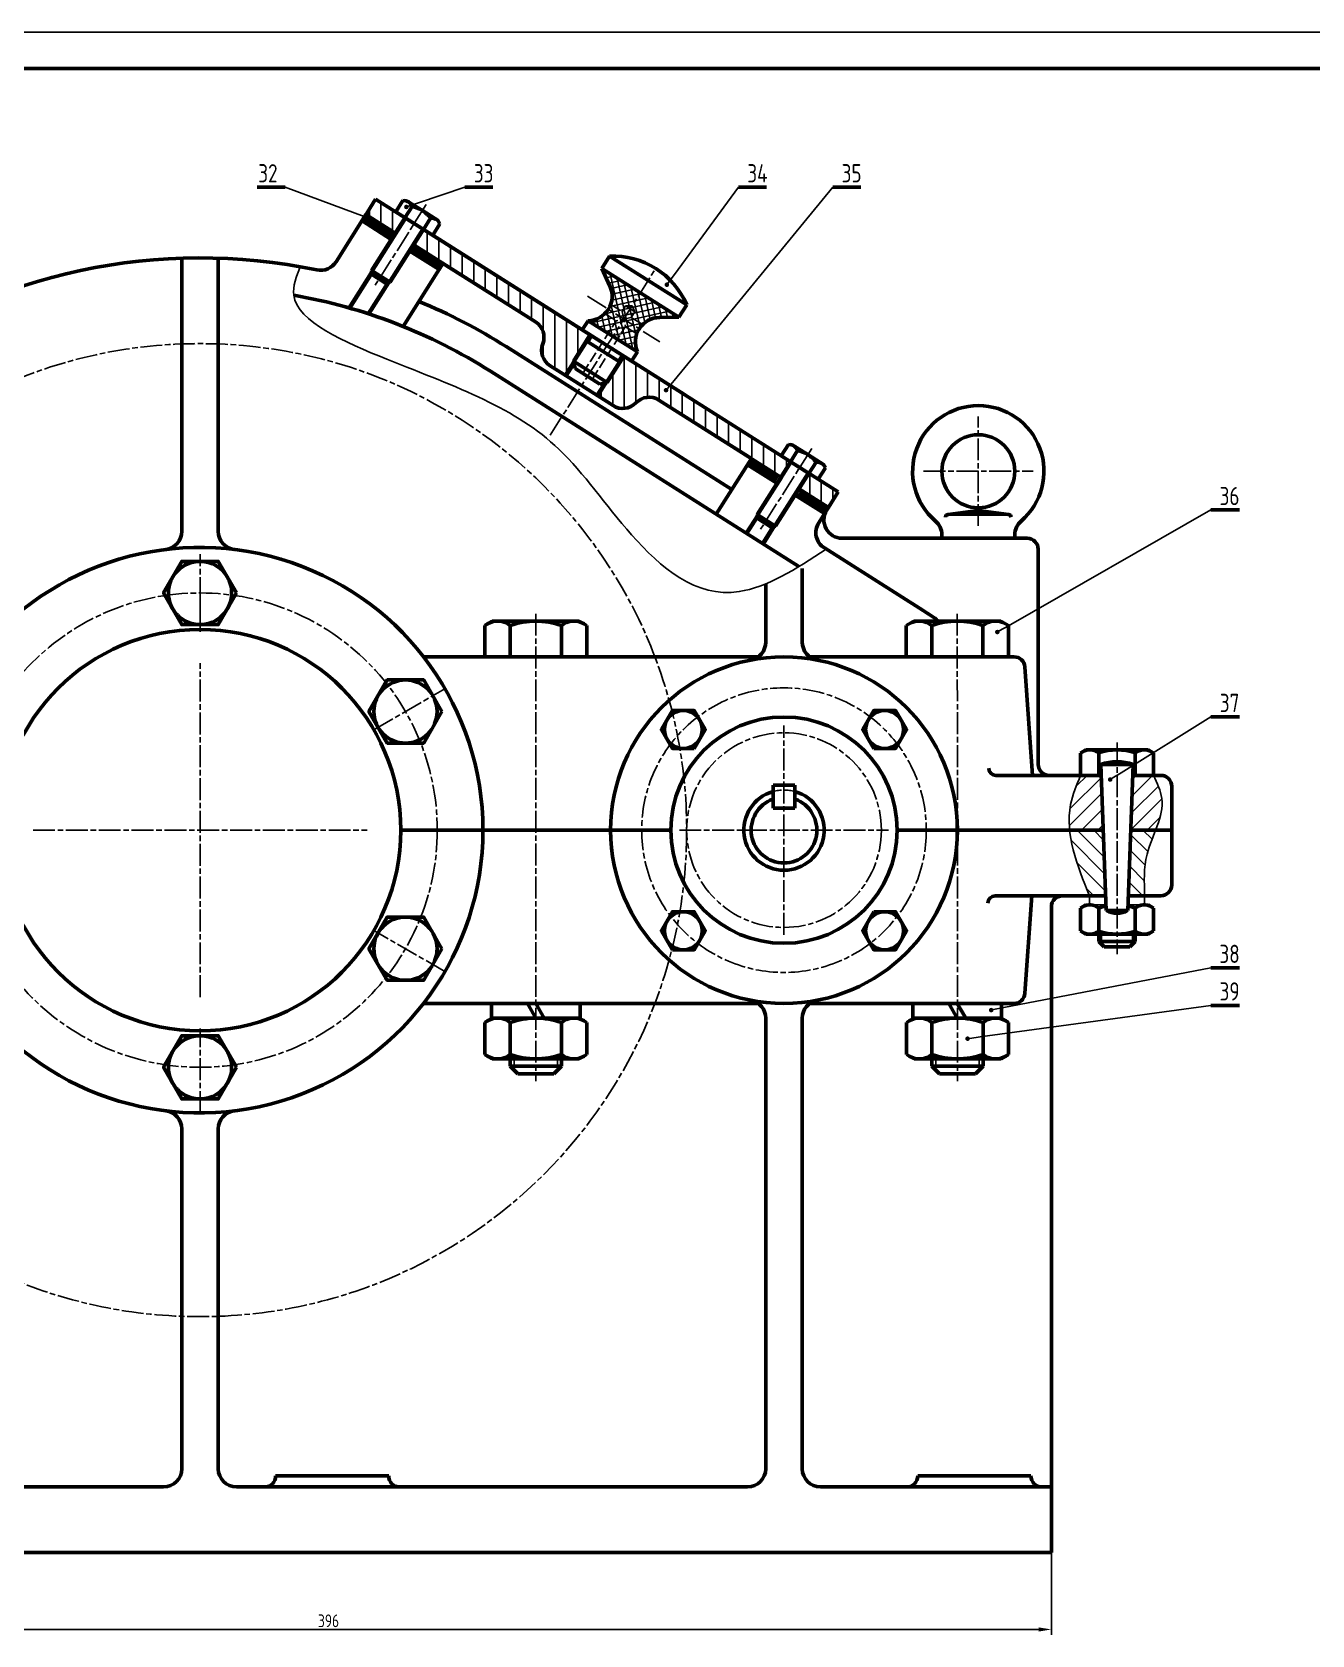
# Model space of a CAD drawing. Header units: millimetres. Extents: x -11122 to -2883, y -3177 to -1688.
# Drawn here: x -5321.8 to -4971.1, y -2774.9 to -2335.6 of the extents above; entities that cross this region are included whole.
import ezdxf

# ---------------------------------------------------------------- set-up
doc = ezdxf.new("R2010")
doc.units = ezdxf.units.MM
doc.header["$LTSCALE"] = 0.5
doc.linetypes.add('AM_ISO02W050', pattern=[7.5, 6, -1.5])
doc.linetypes.add('AM_ISO08W050', pattern=[18, 12, -1.5, 3, -1.5])
for name, color, linetype, lineweight in [('AM_0', 7, 'Continuous', 50), ('AM_3', 6, 'AM_ISO02W050', 25), ('AM_4', 3, 'Continuous', 25), ('AM_5', 3, 'Continuous', 25), ('AM_7', 4, 'AM_ISO08W050', 25), ('manh', 3, 'Continuous', 25)]:
    doc.layers.add(name, color=color, linetype=linetype, lineweight=lineweight)
doc.styles.get("Standard").update_dxf_attribs({"font": 'tcvn+7284-2003i.ttf', "width": 0.8, "height": 3.5})
doc.styles.add('TCVN', font='tcvn+7284-2003i.ttf', dxfattribs={"width": 0.8, "height": 3.5})
doc.dimstyles.new('MyTemplate$0', dxfattribs={"dimtxt": 3.5, "dimasz": 3.5, "dimexe": 1.5, "dimexo": 0, "dimtad": 1, "dimtoh": 1, "dimdec": 0, "dimzin": 0, "dimtxsty": 'TCVN', "dimcen": 0, "dimclrd": 3, "dimclre": 3, "dimclrt": 1, "dimadec": 0, "dimazin": 0, "dimtfac": 1, "dimtdec": 0, "dimtofl": 0, "dimtmove": 0, "dimatfit": 3, "dimfxl": 1, "dimtfill": 1, "dimtolj": 1, "dimtzin": 0, "dimarcsym": 0})

# ---------------------------------------------------------------- blocks, each defined once
blk = doc.blocks.new('Vitnapcuatham')
at = {"layer": 'AM_0'}
for p, q in [((-7791.14, -2452.22), (-7793.11, -2455.34)), ((-7793.11, -2455.34), (-7788.04, -2458.55)), ((-7791.14, -2452.22), (-7790.11, -2452.27)), ((-7788.61, -2453.83), (-7790.58, -2456.94)), ((-7785.8, -2455), (-7790.11, -2452.27)), ((-7785.8, -2455), (-7781.48, -2457.73)), ((-7790.58, -2456.94), (-7799.72, -2471.39)), ((-7790.58, -2456.94), (-7785.51, -2460.15)), ((-7785.51, -2460.15), (-7790.58, -2456.94)), ((-7782.97, -2461.76), (-7788.04, -2458.55)), ((-7783.54, -2457.04), (-7785.51, -2460.15)), ((-7781, -2458.64), (-7782.97, -2461.76)), ((-7781, -2458.64), (-7781.48, -2457.73)), ((-7794.65, -2474.6), (-7785.51, -2460.15)), ((-7799.72, -2471.39), (-7799.44, -2472.63)), ((-7799.72, -2471.39), (-7794.65, -2474.6)), ((-7799.44, -2472.63), (-7795.9, -2474.88)), ((-7794.65, -2474.6), (-7795.9, -2474.88))]:
    blk.add_line(p, q, dxfattribs=at)
for centre, radius, start, end in [((-7790.84, -2454.61), 2.37, 19.1649, 87.6632), ((-7790.61, -2462.6), 9, 57.6632, 77.1344), ((-7790.61, -2462.6), 9, 38.1919, 57.6632), ((-7783.28, -2459.39), 2.37, 27.6632, 96.1614)]:
    blk.add_arc(centre, radius, start, end, dxfattribs=at)
at = {"layer": 'AM_4'}
for p, q in [((-7790.2, -2457.18), (-7799.58, -2472.01)), ((-7795.27, -2474.74), (-7785.89, -2459.91)), ((-7792.87, -2461.41), (-7799.58, -2472.01)), ((-7788.56, -2464.14), (-7795.27, -2474.74)), ((-7799.72, -2471.39), (-7802.88, -2476.38)), ((-7794.65, -2474.6), (-7797.81, -2479.59))]:
    blk.add_line(p, q, dxfattribs=at)
blk = doc.blocks.new('*D187')
at = {"color": 3, "lineweight": -2, "transparency": 16777216}
for p, q in [((-5438.59, -2749.97), (-5438.59, -2774.87)), ((-5042.5, -2752.31), (-5042.5, -2774.87)), ((-5435.09, -2773.37), (-5046, -2773.37))]:
    blk.add_line(p, q, dxfattribs=at)
at = {"color": 3, "transparency": 16777216}
for points in [[(-5435.09, -2772.79), (-5435.09, -2773.95), (-5438.59, -2773.37)], [(-5046, -2772.79), (-5046, -2773.95), (-5042.5, -2773.37)]]:
    blk.add_solid(points, dxfattribs=at)
at = {"color": 1, "transparency": 16777216, "insert": (-5240.54, -2771), "char_height": 3.5, "attachment_point": 5, "style": 'TCVN', "bg_fill": 3, "box_fill_scale": 1.1, "bg_fill_color": 256, "bg_fill_true_color": 13158600, "bg_fill_transparency": 0}
blk.add_mtext('\\A1;396', dxfattribs=at)

msp = doc.modelspace()

# ---------------------------------------------------------------- hatches: boundary and pattern name
at = {"lineweight": 25}
h = msp.add_hatch(dxfattribs=at)
h.set_pattern_fill('ANSI37', color=256, scale=0.1, angle=-32.3368)
h.set_pattern_definition([(12.663152, (-11913.33815, -1458.967), (-0.06960196, 0.309777044), []), (102.663152, (-11913.33815, -1458.967), (-0.309777044, -0.06960196), [])])
h.paths.add_polyline_path([(-5209.18, -2399), (-5216.36, -2394.45), (-5217.43, -2396.14), (-5210.25, -2400.69)])
h.paths.add_polyline_path([(-5223.12, -2390.17), (-5230.31, -2385.63), (-5231.37, -2387.32), (-5224.19, -2391.86)])
h.paths.add_polyline_path([(-5103.57, -2465.86), (-5110.75, -2461.31), (-5111.82, -2463), (-5104.64, -2467.55)])
h.paths.add_polyline_path([(-5117.51, -2457.04), (-5124.69, -2452.49), (-5125.76, -2454.18), (-5118.58, -2458.73)])
at = {"layer": 'AM_4'}
h = msp.add_hatch(dxfattribs=at)
h.set_pattern_fill('ANSI31', color=256, angle=45)
h.set_pattern_definition([(90, (2778, 0), (-3.175, 0), [])])
h.paths.add_polyline_path([(-5212, -2391.3), (-5214.53, -2389.69), (-5217.21, -2393.92), (-5216.87, -2394.13), (-5216.36, -2394.45), (-5183.83, -2415.05, -0.356394), (-5181.83, -2421.05, 0.356394), (-5179.84, -2427.05), (-5175.86, -2429.56), (-5168.91, -2418.58)])
h.paths.add_polyline_path([(-5219.6, -2386.48), (-5222.14, -2384.88), (-5227.63, -2381.4), (-5230.31, -2385.63), (-5223.12, -2390.17), (-5222.28, -2390.71)])
h.paths.add_polyline_path([(-5159.61, -2424.46), (-5160.64, -2426.09), (-5166.57, -2435.45), (-5162.6, -2437.96, 0.356394), (-5156.32, -2437.2, -0.356394), (-5150.04, -2436.44), (-5124.69, -2452.49), (-5117.51, -2457.04), (-5116.66, -2457.57), (-5113.99, -2453.35), (-5116.52, -2451.74)])
h.paths.add_polyline_path([(-5148.28, -2433.74, -1), (-5147.85, -2433.74, -1)], flags=16)
h.paths.add_polyline_path([(-5108.92, -2456.55), (-5111.59, -2460.78), (-5111.26, -2460.99), (-5110.75, -2461.31), (-5103.57, -2465.86), (-5100.89, -2461.64)])
h = msp.add_hatch(dxfattribs=at)
h.set_pattern_fill('ANSI37', color=256, scale=0.5, angle=-32.3368)
h.set_pattern_definition([(12.663152, (-11178.9496, -3298.7007), (-0.3480098, 1.54888522), []), (102.663152, (-11178.9496, -3298.7007), (-1.54888522, -0.3480098), [])])
h.paths.add_polyline_path([(-5149.84, -2413.81), (-5144.55, -2413.75), (-5165.67, -2400.38), (-5163.46, -2405.19, -0.539915), (-5169.42, -2414.71), (-5155.9, -2423.26, -0.539915)])
at = {"layer": 'AM_5'}
h = msp.add_hatch(color=256, dxfattribs=at)
edge = h.paths.add_edge_path(flags=0)
edge.add_arc((-5219.22, -2383.53), 0.625, 0, 360)
h = msp.add_hatch(color=256, dxfattribs=at)
edge = h.paths.add_edge_path(flags=0)
edge.add_arc((-5229.95, -2386.4), 0.625, 0, 360)
h = msp.add_hatch(color=256, dxfattribs=at)
edge = h.paths.add_edge_path(flags=0)
edge.add_arc((-5147.85, -2404.83), 0.625, 0, 360)
h = msp.add_hatch(color=256, dxfattribs=at)
edge = h.paths.add_edge_path(flags=0)
edge.add_arc((-5148.07, -2433.74), 0.625, 0, 360)
h = msp.add_hatch(color=256, dxfattribs=at)
edge = h.paths.add_edge_path(flags=0)
edge.add_arc((-5057.3, -2500.02), 0.625, 0, 360)
h = msp.add_hatch(color=256, dxfattribs=at)
edge = h.paths.add_edge_path(flags=0)
edge.add_arc((-5026.38, -2540.44), 0.625, 0, 360)
h = msp.add_hatch(color=256, dxfattribs=at)
edge = h.paths.add_edge_path(flags=0)
edge.add_arc((-5058.98, -2603.63), 0.625, 0, 360)
h = msp.add_hatch(color=256, dxfattribs=at)
edge = h.paths.add_edge_path(flags=0)
edge.add_arc((-5065.45, -2611.46), 0.625, 0, 360)
at = {"layer": 'AM_7'}
h = msp.add_hatch(dxfattribs=at)
h.set_pattern_fill('ANSI31', color=256)
h.set_pattern_definition([(45, (2778, 0), (-2.245064, 2.245064), [])])
edge = h.paths.add_edge_path()
edge.add_line((-5020.73, -2554.31), (-5013.94, -2554.31))
edge.add_spline(control_points=[(-5013.94, -2554.31), (-5012.81, -2551.37), (-5011.15, -2546.33), (-5013.5, -2541.4), (-5014.5, -2539.31)], knot_values=[0, 0, 0, 0, 9.086771, 15.779452, 15.779452, 15.779452, 15.779452], degree=3, periodic=0)
edge.add_line((-5014.5, -2539.31), (-5020.21, -2539.31))
edge.add_line((-5020.21, -2539.31), (-5020.73, -2554.31))
edge = h.paths.add_edge_path()
edge.add_line((-5028.8, -2539.31), (-5034.5, -2539.31))
edge.add_spline(control_points=[(-5034.5, -2539.31), (-5035.59, -2541.96), (-5037.61, -2546.9), (-5037.73, -2551.95), (-5037.5, -2554.31)], knot_values=[0, 0, 0, 0, 8.44134, 15.704348, 15.704348, 15.704348, 15.704348], degree=3, periodic=0)
edge.add_line((-5037.5, -2554.31), (-5028.27, -2554.31))
edge.add_line((-5028.27, -2554.31), (-5028.8, -2539.31))
h = msp.add_hatch(dxfattribs=at)
h.set_pattern_fill('ANSI31', color=256, angle=90)
h.set_pattern_definition([(135, (2778, 0), (-2.245064, -2.245064), [])])
edge = h.paths.add_edge_path()
edge.add_line((-5028.27, -2554.31), (-5037.5, -2554.31))
edge.add_spline(control_points=[(-5037.5, -2554.31), (-5036.91, -2560.23), (-5034.48, -2566.27), (-5032.05, -2572.31)], knot_values=[15.704348, 15.704348, 15.704348, 15.704348, 33.973081, 33.973081, 33.973081, 33.973081], degree=3, periodic=0)
edge.add_line((-5032.05, -2572.31), (-5027.64, -2572.31))
edge.add_line((-5027.64, -2572.31), (-5028.27, -2554.31))
edge = h.paths.add_edge_path()
edge.add_spline(control_points=[(-5016.93, -2572.31), (-5017.07, -2568.49), (-5017.3, -2562.41), (-5014.78, -2556.49), (-5013.94, -2554.31)], knot_values=[15.779452, 15.779452, 15.779452, 15.779452, 27.205418, 33.941173, 33.941173, 33.941173, 33.941173], degree=3, periodic=0)
edge.add_line((-5013.94, -2554.31), (-5020.73, -2554.31))
edge.add_line((-5020.73, -2554.31), (-5021.36, -2572.31))
edge.add_line((-5021.36, -2572.31), (-5016.93, -2572.31))

# ---------------------------------------------------------------- linework, layer by layer
for p, q in [((-5163.89, -2411.58), (-5163.67, -2411.24)), ((-5155.44, -2416.93), (-5155.22, -2416.59)), ((-5157.5, -2425.8), (-5155.9, -2423.26)), ((-5166.23, -2432.11), (-5172.99, -2427.83)), ((-5104.06, -2466.64), (-5103.57, -2465.86)), ((-5029.92, -2582.81), (-5018.98, -2582.81))]:
    msp.add_line(p, q)
at = {"lineweight": 50}
msp.add_line((-5171.02, -2417.24), (-5157.5, -2425.8), dxfattribs=at)
at = {"linetype": 'Continuous'}
msp.add_line((-5169.16, -2601.83), (-5169.19, -2601.81), dxfattribs=at)
for p in [(-5188.75, -2601.83), (-5073.27, -2601.81)]:
    msp.add_point(p)
at = {"layer": 'AM_0'}
for p, q in [((-4386.6, -2345.59), (-5545.6, -2345.59)), ((-5252.44, -2378.1), (-5260.09, -2378.1)), ((-5195.54, -2378.1), (-5203.19, -2378.1)), ((-5120.51, -2378.1), (-5128.17, -2378.1)), ((-5094.72, -2378.1), (-5102.37, -2378.1)), ((-5222.14, -2384.88), (-5143.05, -2434.95)), ((-5219.6, -2386.48), (-5214.53, -2389.69)), ((-5214.53, -2389.69), (-5219.6, -2386.48)), ((-5212, -2391.3), (-5143.05, -2434.95)), ((-5280.75, -2472.42), (-5280.75, -2397.56)), ((-5270.75, -2472.42), (-5270.75, -2397.56)), ((-5165.67, -2400.38), (-5163.53, -2397)), ((-5163.53, -2397), (-5142.41, -2410.37)), ((-5228.61, -2401.55), (-5234.74, -2411.24)), ((-5228.47, -2402.17), (-5228.75, -2400.93)), ((-5210.25, -2400.69), (-5209.18, -2399)), ((-5144.55, -2413.75), (-5165.67, -2400.38)), ((-5163.46, -2405.19), (-5165.67, -2400.38)), ((-5224.3, -2404.28), (-5229.69, -2412.79)), ((-5142.41, -2410.37), (-5144.55, -2413.75)), ((-5144.55, -2413.75), (-5149.84, -2413.81)), ((-5168.91, -2418.58), (-5169.94, -2420.2)), ((-5159.61, -2424.46), (-5160.64, -2426.09)), ((-5150.04, -2436.44), (-5117.51, -2457.04)), ((-5125.76, -2454.18), (-5124.69, -2452.49)), ((-5125.76, -2454.18), (-5117.73, -2459.26)), ((-5117.51, -2457.04), (-5118.58, -2458.73)), ((-5112.66, -2462.47), (-5104.64, -2467.55)), ((-5110.75, -2461.31), (-5111.82, -2463)), ((-5110.75, -2461.31), (-5103.57, -2465.86)), ((-5103.57, -2465.86), (-5100.89, -2461.64)), ((-5123, -2468.41), (-5125.91, -2473.02)), ((-5103.57, -2465.86), (-5104.64, -2467.55)), ((-5062.52, -2466.72), (-5070.8, -2467.8)), ((-5070.13, -2467.71), (-5054.9, -2467.71)), ((-5062.52, -2466.72), (-5054.24, -2467.8)), ((-4998.82, -2466.56), (-4990.91, -2466.56)), ((-5118.69, -2471.14), (-5121.6, -2475.75)), ((-5077.64, -2494.11), (-5104.69, -2476.98)), ((-5049.1, -2474.31), (-5099.83, -2474.31)), ((-5072.51, -2474.31), (-5072.51, -2473.39)), ((-5068.51, -2474.31), (-5072.51, -2474.31)), ((-5056.01, -2474.31), (-5069.01, -2474.31)), ((-5062.51, -2474.31), (-5068.51, -2474.31)), ((-5062.51, -2474.31), (-5056.51, -2474.31)), ((-5056.51, -2474.31), (-5052.51, -2474.31)), ((-5052.51, -2474.31), (-5052.51, -2473.39)), ((-5046.1, -2536.31), (-5046.1, -2477.31)), ((-5110.75, -2502.77), (-5110.75, -2482.62)), ((-5120.75, -2502.77), (-5120.75, -2486.79)), ((-5197.75, -2498.21), (-5195.67, -2497.01)), ((-5197.75, -2498.21), (-5197.75, -2506.81)), ((-5183.75, -2497.01), (-5195.67, -2497.01)), ((-5190.75, -2498.21), (-5190.75, -2506.81)), ((-5183.75, -2497.01), (-5171.83, -2497.01)), ((-5176.75, -2498.21), (-5176.75, -2506.81)), ((-5169.75, -2498.21), (-5171.83, -2497.01)), ((-5169.75, -2498.21), (-5169.75, -2506.81)), ((-5082.27, -2498.21), (-5080.19, -2497.01)), ((-5082.27, -2498.21), (-5082.27, -2506.81)), ((-5068.27, -2497.01), (-5080.19, -2497.01)), ((-5075.27, -2498.21), (-5075.27, -2506.81)), ((-5068.27, -2497.01), (-5056.35, -2497.01)), ((-5061.27, -2498.21), (-5061.27, -2506.81)), ((-5054.27, -2498.21), (-5056.35, -2497.01)), ((-5054.27, -2498.21), (-5054.27, -2506.81)), ((-5214.52, -2506.81), (-5122.8, -2506.81)), ((-5197.75, -2506.81), (-5183.75, -2506.81)), ((-5173.75, -2506.81), (-5193.75, -2506.81)), ((-5176.75, -2506.81), (-5190.75, -2506.81)), ((-5169.75, -2506.81), (-5183.75, -2506.81)), ((-5108.7, -2506.81), (-5052.75, -2506.81)), ((-5082.27, -2506.81), (-5068.27, -2506.81)), ((-5058.27, -2506.81), (-5078.27, -2506.81)), ((-5061.27, -2506.81), (-5075.27, -2506.81)), ((-5054.27, -2506.81), (-5068.27, -2506.81)), ((-5047.67, -2539.31), (-5049.76, -2509.6)), ((-4998.82, -2523.26), (-4990.91, -2523.26)), ((-5034.5, -2533.17), (-5033.02, -2532.31)), ((-5034.5, -2539.31), (-5034.5, -2533.17)), ((-5033.02, -2532.31), (-5015.99, -2532.31)), ((-5029.5, -2533.17), (-5029.5, -2539.31)), ((-5019.5, -2533.17), (-5019.5, -2539.31)), ((-5014.5, -2533.17), (-5015.99, -2532.31)), ((-5014.5, -2533.17), (-5014.5, -2539.31)), ((-5027.5, -2576.31), (-5028.9, -2536.31)), ((-5028.9, -2536.31), (-5020.1, -2536.31)), ((-5021.5, -2576.31), (-5020.1, -2536.31)), ((-5118.75, -2542.01), (-5112.75, -2542.01)), ((-5047.67, -2539.31), (-5057.67, -2539.31)), ((-5028.8, -2539.31), (-5047.67, -2539.31)), ((-5028.8, -2539.31), (-5034.5, -2539.31)), ((-5012.5, -2539.31), (-5020.21, -2539.31)), ((-5014.5, -2539.31), (-5020.21, -2539.31)), ((-5009.5, -2542.31), (-5009.5, -2569.31)), ((-5118.75, -2548.31), (-5112.75, -2548.31)), ((-5146.75, -2554.31), (-5220.75, -2554.31)), ((-5028.27, -2554.31), (-5084.75, -2554.31)), ((-5068.27, -2555.63), (-5068.27, -2552.99)), ((-5009.5, -2554.31), (-5020.73, -2554.31)), ((-5047.88, -2572.31), (-5057.88, -2572.31)), ((-5047.88, -2572.31), (-5049.76, -2599.02)), ((-5027.64, -2572.31), (-5047.88, -2572.31)), ((-5012.5, -2572.31), (-5021.36, -2572.31)), ((-5042.5, -2752.31), (-5042.5, -2575.31)), ((-5033.02, -2574.81), (-5034.5, -2575.67)), ((-5033.02, -2574.81), (-5034.5, -2575.67)), ((-5034.5, -2581.95), (-5034.5, -2575.67)), ((-5029.5, -2575.67), (-5029.5, -2581.95)), ((-5029.5, -2575.67), (-5029.5, -2581.95)), ((-5029.5, -2575.67), (-5029.5, -2581.95)), ((-5027.5, -2576.31), (-5021.5, -2576.31)), ((-5019.5, -2581.95), (-5019.5, -2575.67)), ((-5019.5, -2581.95), (-5019.5, -2575.67)), ((-5019.5, -2575.67), (-5019.5, -2581.95)), ((-5015.99, -2574.81), (-5014.5, -2575.67)), ((-5014.5, -2575.67), (-5014.5, -2581.95)), ((-5033.02, -2582.81), (-5034.5, -2581.95)), ((-5015.99, -2582.81), (-5033.02, -2582.81)), ((-5029.5, -2582.81), (-5029.5, -2584.81)), ((-5019.5, -2584.81), (-5019.5, -2582.81)), ((-5019.5, -2584.81), (-5019.5, -2582.81)), ((-5015.99, -2582.81), (-5014.5, -2581.95)), ((-5029.5, -2584.81), (-5029.5, -2584.81)), ((-5029.5, -2584.81), (-5028, -2586.31)), ((-5029.5, -2584.81), (-5019.5, -2584.81)), ((-5028, -2586.31), (-5021, -2586.31)), ((-5019.5, -2584.81), (-5021, -2586.31)), ((-4998.82, -2592.03), (-4990.91, -2592.03)), ((-5214.52, -2601.81), (-5122.8, -2601.81)), ((-5195.75, -2601.81), (-5165.75, -2601.81)), ((-5191.45, -2601.81), (-5191.45, -2601.83)), ((-5183.75, -2601.83), (-5183.75, -2601.81)), ((-5176.05, -2601.81), (-5176.05, -2601.83)), ((-5108.7, -2601.81), (-5052.75, -2601.81)), ((-5083.27, -2601.79), (-5053.27, -2601.79)), ((-5057.77, -2601.81), (-5078.77, -2601.81)), ((-5075.97, -2601.79), (-5075.97, -2601.81)), ((-5068.27, -2601.81), (-5068.27, -2601.79)), ((-4998.82, -2602.33), (-4990.91, -2602.33)), ((-5197.75, -2607.01), (-5195.67, -2605.81)), ((-5197.75, -2613.78), (-5197.75, -2607.01)), ((-5197.75, -2607.01), (-5197.75, -2615.81)), ((-5190.75, -2607.01), (-5190.75, -2619.01)), ((-5190.75, -2615.81), (-5190.75, -2607.01)), ((-5176.75, -2619.01), (-5176.75, -2607.01)), ((-5176.75, -2615.81), (-5176.75, -2607.01)), ((-5169.75, -2607.01), (-5171.83, -2605.81)), ((-5169.75, -2615.81), (-5169.75, -2607.01)), ((-5120.75, -2605.85), (-5120.75, -2729.31)), ((-5110.75, -2605.85), (-5110.75, -2729.31)), ((-5082.21, -2607.01), (-5080.13, -2605.81)), ((-5082.21, -2613.78), (-5082.21, -2607.01)), ((-5082.21, -2607.01), (-5082.21, -2615.81)), ((-5075.21, -2607.01), (-5075.21, -2619.01)), ((-5075.21, -2615.81), (-5075.21, -2607.01)), ((-5061.21, -2615.81), (-5061.21, -2607.01)), ((-5061.21, -2607.01), (-5061.21, -2619.01)), ((-5054.21, -2607.01), (-5056.29, -2605.81)), ((-5054.21, -2615.81), (-5054.21, -2607.01)), ((-5197.75, -2615.81), (-5195.67, -2617.01)), ((-5195.67, -2617.01), (-5171.83, -2617.01)), ((-5169.75, -2615.81), (-5171.83, -2617.01)), ((-5082.21, -2615.81), (-5080.13, -2617.01)), ((-5080.13, -2617.01), (-5056.29, -2617.01)), ((-5054.21, -2615.81), (-5056.29, -2617.01)), ((-5190.75, -2619.01), (-5188.65, -2621.11)), ((-5190.75, -2619.01), (-5176.75, -2619.01)), ((-5188.65, -2621.11), (-5178.85, -2621.11)), ((-5176.75, -2619.01), (-5178.85, -2621.11)), ((-5075.21, -2619.01), (-5073.11, -2621.11)), ((-5075.21, -2619.01), (-5061.21, -2619.01)), ((-5073.11, -2621.11), (-5063.31, -2621.11)), ((-5061.21, -2619.01), (-5063.31, -2621.11)), ((-5280.75, -2636.2), (-5280.75, -2729.31)), ((-5270.75, -2636.2), (-5270.75, -2729.31)), ((-5285.75, -2734.31), (-5370.38, -2734.31)), ((-5042.5, -2734.31), (-5105.75, -2734.31)), ((-5042.5, -2752.31), (-5436.59, -2752.31))]:
    msp.add_line(p, q, dxfattribs=at)
at = {"layer": 'AM_0', "lineweight": 50}
for p, q in [((-5227.63, -2381.4), (-5231.37, -2387.32)), ((-5100.89, -2461.64), (-5227.63, -2381.4)), ((-5220.17, -2381.77), (-5222.14, -2384.88)), ((-5220.17, -2381.77), (-5219.14, -2381.81)), ((-5217.63, -2383.37), (-5219.6, -2386.48)), ((-5214.82, -2384.54), (-5219.14, -2381.81)), ((-5214.82, -2384.54), (-5210.51, -2387.27)), ((-5238.49, -2398.56), (-5230.31, -2385.63)), ((-5231.37, -2387.32), (-5223.35, -2392.4)), ((-5230.31, -2385.63), (-5223.12, -2390.17)), ((-5219.6, -2386.48), (-5228.75, -2400.93)), ((-5212.56, -2386.58), (-5214.53, -2389.69)), ((-5210.03, -2388.18), (-5212, -2391.3)), ((-5210.03, -2388.18), (-5210.51, -2387.27)), ((-5223.12, -2390.17), (-5224.19, -2391.86)), ((-5223.68, -2404.14), (-5214.53, -2389.69)), ((-5223.12, -2390.17), (-5222.28, -2390.71)), ((-5222.28, -2390.71), (-5222.62, -2390.49)), ((-5217.21, -2393.92), (-5216.36, -2394.45)), ((-5216.87, -2394.13), (-5217.21, -2393.92)), ((-5218.28, -2395.61), (-5210.25, -2400.69)), ((-5216.36, -2394.45), (-5217.43, -2396.14)), ((-5216.36, -2394.45), (-5183.83, -2415.05)), ((-5228.75, -2400.93), (-5223.68, -2404.14)), ((-5228.47, -2402.17), (-5224.92, -2404.42)), ((-5209.18, -2399), (-5220.11, -2416.27)), ((-5183.83, -2415.05), (-5209.18, -2399)), ((-5223.68, -2404.14), (-5224.92, -2404.42)), ((-5171.02, -2417.24), (-5169.42, -2414.71)), ((-5169.42, -2414.71), (-5155.9, -2423.26)), ((-5173.46, -2425.76), (-5169.94, -2420.2)), ((-5169.94, -2420.2), (-5160.64, -2426.09)), ((-5169.52, -2420.47), (-5168.49, -2418.84)), ((-5130.04, -2460.94), (-5191.86, -2421.8)), ((-5161.07, -2425.82), (-5160.04, -2424.19)), ((-5157.5, -2425.8), (-5155.9, -2423.26)), ((-5111.66, -2482.04), (-5196.14, -2428.56)), ((-5175.44, -2429.83), (-5179.84, -2427.05)), ((-5175.44, -2429.83), (-5173.03, -2426.03)), ((-5172.99, -2427.83), (-5173.46, -2425.76)), ((-5173.46, -2425.76), (-5164.16, -2431.64)), ((-5172.99, -2427.83), (-5166.23, -2432.11)), ((-5164.16, -2431.64), (-5160.64, -2426.09)), ((-5175.44, -2429.83), (-5162.6, -2437.96)), ((-5166.99, -2435.18), (-5164.58, -2431.38)), ((-5164.16, -2431.64), (-5166.23, -2432.11)), ((-5150.04, -2436.44), (-5124.69, -2452.49)), ((-5124.69, -2452.49), (-5134.32, -2467.7)), ((-5117.51, -2457.04), (-5116.66, -2457.57)), ((-5116.66, -2457.57), (-5117, -2457.36)), ((-5111.59, -2460.78), (-5110.75, -2461.31)), ((-5100.89, -2461.64), (-5106.24, -2470.09)), ((-5118.75, -2548.31), (-5118.75, -2542.01)), ((-5112.75, -2548.31), (-5112.75, -2542.01)), ((-5195.9, -2605.81), (-5195.9, -2601.81)), ((-5183.75, -2605.81), (-5186.06, -2601.81)), ((-5183.75, -2601.81), (-5181.44, -2605.81)), ((-5171.6, -2605.81), (-5171.6, -2601.81)), ((-5080.42, -2605.81), (-5080.42, -2601.81)), ((-5068.27, -2605.81), (-5070.58, -2601.81)), ((-5068.27, -2601.81), (-5065.96, -2605.81)), ((-5056.12, -2605.81), (-5056.12, -2601.81)), ((-5195.67, -2605.81), (-5171.83, -2605.81)), ((-5056.12, -2605.81), (-5080.42, -2605.81)), ((-5224.04, -2731.31), (-5255.04, -2731.31)), ((-5048.11, -2731.31), (-5079.11, -2731.31)), ((-5125.75, -2734.31), (-5265.75, -2734.31))]:
    msp.add_line(p, q, dxfattribs=at)
at = {"layer": 'AM_0', "lineweight": 25}
for p, q in [((-5111.26, -2460.99), (-5111.59, -2460.78)), ((-5032.05, -2574.81), (-5032.05, -2572.31)), ((-5032.05, -2572.31), (-5027.64, -2572.31)), ((-5021.36, -2572.31), (-5016.95, -2572.31)), ((-5016.95, -2574.81), (-5016.95, -2572.31)), ((-5033.02, -2574.81), (-5032.05, -2574.81)), ((-5027.55, -2574.81), (-5032.05, -2574.81)), ((-5016.95, -2574.81), (-5021.45, -2574.81)), ((-5015.99, -2574.81), (-5016.95, -2574.81)), ((-5195.9, -2601.81), (-5171.6, -2601.81)), ((-5080.42, -2601.81), (-5056.12, -2601.81)), ((-5171.6, -2605.81), (-5195.9, -2605.81)), ((-5056.29, -2605.81), (-5080.13, -2605.81))]:
    msp.add_line(p, q, dxfattribs=at)
at = {"layer": 'AM_0'}
for points in [[(-5265.75, -2489.31), (-5270.75, -2480.65), (-5280.75, -2480.65), (-5285.75, -2489.31), (-5280.75, -2497.97), (-5270.75, -2497.97)], [(-5209.46, -2521.81), (-5214.46, -2513.15), (-5224.46, -2513.15), (-5229.46, -2521.81), (-5224.46, -2530.47), (-5214.46, -2530.47)], [(-5140.33, -2531.93), (-5146.33, -2531.93), (-5149.33, -2526.73), (-5146.33, -2521.54), (-5140.33, -2521.54), (-5137.33, -2526.73)], [(-5091.18, -2531.93), (-5085.18, -2531.93), (-5082.18, -2526.73), (-5085.18, -2521.54), (-5091.18, -2521.54), (-5094.18, -2526.73)], [(-5209.46, -2586.81), (-5214.46, -2578.15), (-5224.46, -2578.15), (-5229.46, -2586.81), (-5224.46, -2595.47), (-5214.46, -2595.47)], [(-5146.33, -2587.08), (-5140.33, -2587.08), (-5137.33, -2581.89), (-5140.33, -2576.69), (-5146.33, -2576.69), (-5149.33, -2581.89)], [(-5091.18, -2576.69), (-5094.18, -2581.89), (-5091.18, -2587.08), (-5085.18, -2587.08), (-5082.18, -2581.89), (-5085.18, -2576.69)], [(-5265.75, -2619.31), (-5270.75, -2610.65), (-5280.75, -2610.65), (-5285.75, -2619.31), (-5280.75, -2627.97), (-5270.75, -2627.97)]]:
    msp.add_lwpolyline(points, close=True, dxfattribs=at)
for centre, radius in [((-5062.51, -2455.96), 10), ((-5275.75, -2489.31), 8.66), ((-5275.75, -2554.31), 55), ((-5115.75, -2554.31), 47.5), ((-5219.46, -2521.81), 8.66), ((-5143.33, -2526.73), 5.2), ((-5115.75, -2554.31), 31), ((-5088.18, -2526.73), 5.2), ((-5219.46, -2586.81), 8.66), ((-5143.33, -2581.89), 5.2), ((-5088.18, -2581.89), 5.2), ((-5275.75, -2619.31), 8.66)]:
    msp.add_circle(centre, radius, dxfattribs=at)
at = {"layer": 'AM_0', "lineweight": 50}
for centre, radius, start, end in [((-5219.87, -2384.15), 2.37, 19.1649, 87.6632), ((-5219.64, -2392.14), 9, 57.6632, 77.1344), ((-5219.64, -2392.14), 9, 38.1919, 57.6632), ((-5212.31, -2388.93), 2.37, 27.6632, 96.1614), ((-5275.75, -2554.31), 156.83, 78.2213, 173.5338), ((-5242.72, -2395.88), 5, 258.2213, 327.6632), ((-5275.75, -2554.31), 148.83, 57.6632, 80.0609), ((-5275.75, -2554.31), 156.83, 57.6632, 67.513), ((-5186.51, -2419.27), 5, 339.2001, 57.6632), ((-5177.16, -2422.82), 5, 159.2001, 237.6632), ((-5159.92, -2433.74), 5, 237.6632, 316.1262), ((-5152.71, -2440.67), 5, 57.6632, 136.1262), ((-5115.75, -2554.31), 11, 105.8266, 74.1734), ((-5115.75, -2554.31), 9, 109.4712, 70.5288), ((-5068.21, -2626.81), 21, 70.5288, 109.4712)]:
    msp.add_arc(centre, radius, start, end, dxfattribs=at)
at = {"layer": 'AM_0'}
for centre, radius, start, end in [((-5162.66, -2418.98), 22, 23.0396, 92.2867), ((-5169.56, -2407.99), 6.71, 271.2463, 24.7074), ((-5149.77, -2420.52), 6.71, 90.6189, 204.08), ((-5062.51, -2455.96), 18, 310.7057, 229.2943), ((-5099.83, -2469.31), 5, 147.6632, 270), ((-5070.8, -2468.52), 0.72, 90, 180), ((-5054.24, -2468.52), 0.72, 0, 90), ((-5285.75, -2472.42), 5, 276.9621, 0), ((-5265.75, -2472.42), 5, 180, 263.0379), ((-5102.02, -2472.76), 5, 147.6632, 237.6632), ((-5077.51, -2473.39), 5, 0, 49.2943), ((-5047.51, -2473.39), 5, 130.7057, 180), ((-5275.75, -2554.31), 77.5, 217.7997, 142.2003), ((-5049.1, -2477.31), 3, 0, 90), ((-5115.75, -2554.31), 71.25, 53.5341, 57.6632), ((-5194.19, -2502.54), 5.53, 51.5018, 120), ((-5183.75, -2518.01), 21, 90, 109.4712), ((-5183.75, -2518.01), 21, 70.5288, 90), ((-5173.31, -2502.54), 5.53, 60, 128.4982), ((-5078.71, -2502.54), 5.53, 51.5018, 120), ((-5068.27, -2518.01), 21, 90, 109.4712), ((-5068.27, -2518.01), 21, 70.5288, 90), ((-5057.83, -2502.54), 5.53, 60, 128.4982), ((-5125.75, -2502.77), 5, 280.9806, 0), ((-5105.75, -2502.77), 5, 180, 259.0194), ((-5052.75, -2509.81), 3, 4.0276, 90), ((-5031.96, -2536.26), 3.95, 51.5018, 120), ((-5024.5, -2547.31), 15, 70.5288, 109.4712), ((-5017.05, -2536.26), 3.95, 60, 128.4982), ((-5057.67, -2537.31), 2, 180, 270), ((-5043.1, -2536.31), 3, 180, 270), ((-5024.5, -2548.67), 13.12, 70.4009, 109.5942), ((-5012.5, -2542.31), 3, 0, 90), ((-5115.75, -2554.31), 9, 109.4712, 70.5288), ((-5012.5, -2569.31), 3, 270, 0), ((-5057.88, -2574.31), 2, 90, 180), ((-5039.5, -2575.31), 3, 90, 180), ((-5031.96, -2578.76), 3.95, 51.5018, 120), ((-5024.5, -2589.81), 15, 101.6992, 109.4712), ((-5024.5, -2571.09), 6.02, 240.1372, 299.8628), ((-5024.5, -2589.81), 15, 70.5288, 78.3008), ((-5017.05, -2578.76), 3.95, 60, 128.4982), ((-5031.96, -2578.86), 3.95, 240, 308.4982), ((-5024.5, -2567.81), 15, 250.5288, 289.4712), ((-5017.05, -2578.86), 3.95, 231.5018, 300), ((-5052.75, -2598.81), 3, 270, 355.9724), ((-5125.75, -2605.85), 5, 0, 79.0194), ((-5105.75, -2605.85), 5, 100.9806, 180), ((-5194.19, -2611.34), 5.53, 51.5018, 120), ((-5183.75, -2626.81), 21, 70.5288, 109.4712), ((-5173.31, -2611.34), 5.53, 60, 128.4982), ((-5078.65, -2611.34), 5.53, 51.5018, 120), ((-5057.77, -2611.34), 5.53, 60, 128.4982), ((-5194.19, -2611.49), 5.53, 240, 308.4982), ((-5183.75, -2596.01), 21, 250.5288, 289.4712), ((-5173.31, -2611.49), 5.53, 231.5018, 300), ((-5078.65, -2611.49), 5.53, 240, 308.4982), ((-5068.21, -2596.01), 21, 250.5288, 289.4712), ((-5057.77, -2611.49), 5.53, 231.5018, 300), ((-5285.75, -2636.2), 5, 0, 83.0379), ((-5265.75, -2636.2), 5, 96.9621, 180), ((-5285.75, -2729.31), 5, 270, 0), ((-5265.75, -2729.31), 5, 180, 270), ((-5258.04, -2731.31), 3, 270, 0), ((-5221.04, -2731.31), 3, 180, 270), ((-5125.75, -2729.31), 5, 270, 0), ((-5105.75, -2729.31), 5, 180, 270), ((-5082.11, -2731.31), 3, 270, 0), ((-5045.11, -2731.31), 3, 180, 270), ((-5042.5, -2748.64), 0.001, 270, 0)]:
    msp.add_arc(centre, radius, start, end, dxfattribs=at)
at = {"layer": 'AM_3'}
for p, q in [((-5163.35, -2410.15), (-5160.13, -2412.19)), ((-5160.13, -2412.19), (-5159.16, -2410.65)), ((-5159.16, -2410.65), (-5157.35, -2410.6)), ((-5156.62, -2412.26), (-5159.16, -2410.65)), ((-5157.35, -2410.6), (-5156.62, -2412.26)), ((-5170.88, -2429.17), (-5161.74, -2414.72)), ((-5164.95, -2412.69), (-5161.74, -2414.72)), ((-5157.6, -2413.79), (-5161.74, -2414.72)), ((-5160.13, -2412.19), (-5159.14, -2416.37)), ((-5157.6, -2413.79), (-5156.62, -2412.26)), ((-5157.6, -2413.79), (-5154.38, -2415.83)), ((-5168.34, -2430.77), (-5159.16, -2416.26)), ((-5159.14, -2416.37), (-5155.99, -2418.36))]:
    msp.add_line(p, q, dxfattribs=at)
at = {"layer": 'AM_3', "lineweight": 25}
msp.add_arc((-5115.75, -2554.31), 11, 74.1734, 105.8266, dxfattribs=at)
at = {"layer": 'AM_4'}
for p, q in [((-4376.6, -2335.59), (-5565.6, -2335.59)), ((-5219.22, -2386.72), (-5228.61, -2401.55)), ((-5224.3, -2404.28), (-5214.91, -2389.45)), ((-5222.28, -2390.71), (-5235.19, -2411.11)), ((-5217.21, -2393.92), (-5229.25, -2412.93)), ((-5221.9, -2390.95), (-5228.61, -2401.55)), ((-5173.3, -2426.45), (-5168.49, -2418.84)), ((-5164.85, -2431.8), (-5160.04, -2424.19)), ((-5028.75, -2585.56), (-5028.75, -2582.81)), ((-5020.25, -2585.56), (-5020.25, -2582.81)), ((-5189.7, -2601.81), (-5189.7, -2601.83)), ((-5177.8, -2601.83), (-5177.8, -2601.81)), ((-5074.22, -2601.79), (-5074.22, -2601.81)), ((-5189.7, -2617.01), (-5189.7, -2620.06)), ((-5177.8, -2620.06), (-5177.8, -2617.01)), ((-5074.16, -2617.01), (-5074.16, -2620.06)), ((-5062.26, -2617.01), (-5062.26, -2620.06))]:
    msp.add_line(p, q, dxfattribs=at)
msp.add_open_spline([(-5248.33, -2399.89), (-5249.36, -2402.57), (-5253.45, -2413.26), (-5213.69, -2430.09), (-5180.46, -2441.61), (-5158.53, -2474.48), (-5134.01, -2495.94), (-5112.52, -2482.84), (-5104.22, -2477.28)], degree=3, knots=[1.169111, 1.169111, 1.169111, 1.169111, 11.503437, 42.44825, 95.670278, 126.424112, 159.768306, 180.216983, 180.216983, 180.216983, 180.216983], dxfattribs=at)
at = {"layer": 'AM_4', "lineweight": 25}
for points in [[(-5034.5, -2539.31), (-5037.21, -2547.31), (-5032.05, -2572.31)], [(-5014.5, -2539.31), (-5012.23, -2545.61), (-5016.27, -2560.9), (-5016.93, -2572.31)]]:
    msp.add_spline(points, degree=3, dxfattribs=at)
at = {"layer": 'AM_5', "color": 3}
for p, q in [((-5252.44, -2378.1), (-5260.1, -2378.1)), ((-5203.19, -2378.1), (-5195.53, -2378.1)), ((-5128.17, -2378.1), (-5120.5, -2378.1)), ((-5102.37, -2378.1), (-5094.71, -2378.1)), ((-4998.82, -2466.56), (-4991.15, -2466.56)), ((-4998.82, -2523.26), (-4991.15, -2523.26)), ((-4998.82, -2592.03), (-4991.15, -2592.03)), ((-4998.82, -2602.33), (-4991.15, -2602.33))]:
    msp.add_line(p, q, dxfattribs=at)
at = {"layer": 'AM_5'}
for p, q in [((-5252.44, -2378.1), (-5233.24, -2385.19)), ((-5203.19, -2378.1), (-5215.9, -2382.41)), ((-5102.37, -2378.1), (-5145.84, -2431.04)), ((-5128.17, -2378.1), (-5145.77, -2402.01)), ((-5230.54, -2386.19), (-5233.24, -2385.19)), ((-5218.62, -2383.33), (-5215.9, -2382.41)), ((-5147.48, -2404.33), (-5145.77, -2402.01)), ((-5147.67, -2433.26), (-5145.84, -2431.04)), ((-4998.82, -2466.56), (-5054.26, -2498.28)), ((-5056.76, -2499.71), (-5054.26, -2498.28)), ((-4998.82, -2523.26), (-5023.41, -2538.59)), ((-5025.85, -2540.11), (-5023.41, -2538.59)), ((-4998.82, -2592.03), (-5055.54, -2602.96)), ((-4998.82, -2602.33), (-5061.98, -2610.99)), ((-5058.36, -2603.51), (-5055.54, -2602.96)), ((-5064.83, -2611.38), (-5061.98, -2610.99))]:
    msp.add_line(p, q, dxfattribs=at)
at = {"layer": 'AM_7'}
for p, q in [((-5213.75, -2382.85), (-5227.77, -2404.99)), ((-5179.79, -2446.05), (-5150.67, -2400.05)), ((-5169.56, -2407.99), (-5149.77, -2420.52)), ((-5062.51, -2470.95), (-5062.51, -2440.97)), ((-5108.14, -2449.71), (-5122.15, -2471.85)), ((-5077.49, -2455.96), (-5047.52, -2455.96)), ((-5275.75, -2499.97), (-5275.75, -2478.65)), ((-5275.75, -2499.31), (-5275.75, -2489.31)), ((-5183.75, -2495.01), (-5183.75, -2623.11)), ((-5068.27, -2495.01), (-5068.2, -2623.11)), ((-5275.75, -2600.06), (-5275.75, -2508.56)), ((-5228.12, -2526.81), (-5208.64, -2515.56)), ((-5115.75, -2582.98), (-5115.75, -2525.64)), ((-5024.5, -2530.31), (-5024.5, -2588.31)), ((-5321.5, -2554.31), (-5230, -2554.31)), ((-5144.42, -2554.31), (-5087.09, -2554.31)), ((-5068.27, -2552.99), (-5068.27, -2555.63)), ((-5208.64, -2593.06), (-5228.12, -2581.81)), ((-5275.75, -2631.81), (-5275.75, -2608.65)), ((-5183.75, -2617.01), (-5183.75, -2617.07))]:
    msp.add_line(p, q, dxfattribs=at)
for centre, radius in [((-5275.75, -2554.31), 133.33), ((-5275.75, -2554.31), 65), ((-5115.75, -2554.31), 39), ((-5115.75, -2554.31), 26.67)]:
    msp.add_circle(centre, radius, dxfattribs=at)
at = {"layer": 'manh', "lineweight": 25}
for p, q in [((-5175.86, -2429.56), (-5168.91, -2418.58)), ((-5166.57, -2435.45), (-5159.61, -2424.46))]:
    msp.add_line(p, q, dxfattribs=at)

# ---------------------------------------------------------------- block references
at = {"layer": 'AM_0'}
msp.add_blockref('Vitnapcuatham', (2676.59, 3.6), dxfattribs=at)

# ---------------------------------------------------------------- texts
at = {"layer": 'AM_5', "color": 1, "char_height": 5, "attachment_point": 8}
for s, insert in [('32', (-5257.15, -2376.79)), ('33', (-5198.05, -2376.79)), ('34', (-5123.02, -2376.79)), ('35', (-5097.23, -2376.79)), ('36', (-4993.67, -2465.25)), ('37', (-4993.67, -2521.95)), ('38', (-4993.67, -2590.72)), ('39', (-4993.67, -2601.01))]:
    msp.add_mtext(s, dxfattribs=dict(at, insert=insert))

# ---------------------------------------------------------------- next in the draw order: dimensions: what is measured, and where the dimension line sits
dim = msp.add_linear_dim(base=(-5042.5, -2773.37), p1=(-5438.59, -2749.97), p2=(-5042.5, -2752.31), dimstyle='MyTemplate$0', override={"dimtol": 0, "dimlim": 0, "dimtp": 0.1, "dimtm": 0.1, "dimtfac": 0.71, "dimtdec": 4, "dimtolj": 1, "dimtzin": 7})
dim.commit()
dim.dimension.update_dxf_attribs({"geometry": '*D187', "text_midpoint": (-5240.54, -2771)})

doc.saveas('drawing.dxf')
